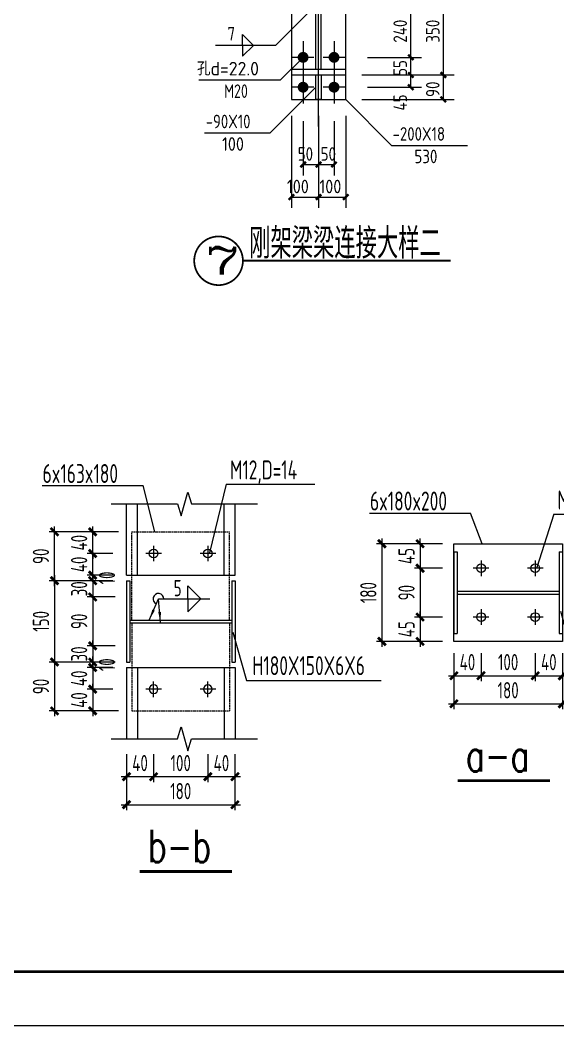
# Model space of a CAD drawing. Header units: millimetres. Extents: x 19781 to 898973, y -947928 to -267362.
# Drawn here: x 662490 to 677359, y -500940 to -473137 of the extents above; entities that cross this region are included whole.
import ezdxf

# ---------------------------------------------------------------- set-up
doc = ezdxf.new("R2010")
doc.units = ezdxf.units.MM
doc.header["$LTSCALE"] = 100
doc.linetypes.add('DASH', pattern=[0.35, 0.25, -0.1])
doc.linetypes.add('DOTE', pattern=[2.42, 2, -0.2, 0.02, -0.2])
doc.layers.get('0').update_dxf_attribs({"lineweight": 18})
for name, color, linetype, lineweight in [('10', 7, 'Continuous', 18), ('1000', 2, 'Continuous', 18), ('AXIS', 3, 'Continuous', 18), ('BEAM_CON', 4, 'Continuous', 18), ('BORDER', 7, 'Continuous', 18), ('DIM', 3, 'Continuous', 18), ('JC', 7, 'Continuous', 18), ('NUM', 7, 'Continuous', 18), ('PUB_TEXT', 7, 'Continuous', 18), ('TEXT', 7, 'Continuous', 18), ('THIN', 7, 'Continuous', 18), ('WELD', 7, 'Continuous', 18), ('尺寸标注', 253, 'Continuous', 18), ('焊缝标注', 253, 'Continuous', 18), ('编号标注', 253, 'Continuous', 18), ('螺栓孔标注', 253, 'Continuous', 18), ('钢板标注', 253, 'Continuous', 18)]:
    doc.layers.add(name, color=color, linetype=linetype, lineweight=lineweight)
doc.styles.add('7MMCN', font='simplex.shx', dxfattribs={"width": 0.7, "bigfont": 'hztxt.shx'})
doc.styles.add('_TCH_LABEL', font='complex.shx', dxfattribs={"bigfont": 'gbcbig.shx'})
doc.styles.get("Standard").update_dxf_attribs({"font": 'tssdeng.shx', "bigfont": 'hztxt.shx'})
doc.styles.add('TSSD_Label', font='tssdeng.shx', dxfattribs={"width": 0.7, "bigfont": 'hztxt.shx'})
doc.styles.add('TSSD_Norm', font='tssdeng.shx', dxfattribs={"bigfont": 'hztxt.shx'})
doc.styles.add('TSSD_REIN', font='tssdeng.shx', dxfattribs={"width": 0.7, "bigfont": 'hztxt.shx'})
doc.styles.add('正文', font='romans.shx', dxfattribs={"width": 0.71, "bigfont": 'hztxt.shx'})
doc.dimstyles.new('TSSD_100_100', dxfattribs={"dimtxt": 300, "dimasz": 100, "dimexe": 100, "dimexo": 250, "dimgap": 100, "dimtad": 1, "dimdec": 0, "dimzin": 0, "dimdsep": 46, "dimtxsty": 'TSSD_REIN', "dimblk": 'ARCHTICK', "dimcen": 0, "dimdle": 100, "dimclrt": 7, "dimadec": 0, "dimazin": 0, "dimtfac": 1, "dimtdec": 0, "dimtix": 1, "dimtmove": 2, "dimatfit": 3, "dimfxl": 1, "dimtolj": 1, "dimtzin": 0, "dimarcsym": 0})

# ---------------------------------------------------------------- blocks, each defined once
blk = doc.blocks.new('A$C059D7CED')
at = {"layer": '焊缝标注'}
for points in [[(2571, 5864), (2653, 5924), (2631, 5945)], [(2471, 5639), (2411, 5720), (2390, 5699)], [(2806, 5639), (2888, 5699), (2866, 5720)], [(2471, 5177), (2390, 5117), (2411, 5096)]]:
    blk.add_hatch(color=256, dxfattribs=at).paths.add_polyline_path(points, flags=0)
at = {"layer": '10', "color": 253, "linetype": 'ByBlock'}
for p, q in [((2236, 6164), (2236, 5564)), ((2806, 6164), (2806, 5564)), ((2436, 5864), (2036, 5864)), ((3006, 5864), (2606, 5864)), ((2236, 5614), (2236, 5014)), ((2806, 5614), (2806, 5014)), ((2436, 5314), (2036, 5314)), ((3006, 5314), (2606, 5314)), ((2236, 4514), (2236, 3914)), ((2806, 4514), (2806, 3914)), ((2436, 4214), (2036, 4214)), ((3006, 4214), (2606, 4214)), ((2236, 3964), (2236, 3364)), ((2806, 3964), (2806, 3364)), ((2436, 3664), (2036, 3664)), ((3006, 3664), (2606, 3664))]:
    blk.add_line(p, q, dxfattribs=at)
at = {"layer": '10'}
for points in [[(2286, 5864, 100, 100, 1), (2186, 5864, 100, 100, 1)], [(2856, 5864, 100, 100, 1), (2756, 5864, 100, 100, 1)], [(2286, 5314, 100, 100, 1), (2186, 5314, 100, 100, 1)], [(2856, 5314, 100, 100, 1), (2756, 5314, 100, 100, 1)], [(2286, 4214, 100, 100, 1), (2186, 4214, 100, 100, 1)], [(2856, 4214, 100, 100, 1), (2756, 4214, 100, 100, 1)], [(2286, 3664, 100, 100, 1), (2186, 3664, 100, 100, 1)], [(2856, 3664, 100, 100, 1), (2756, 3664, 100, 100, 1)]]:
    blk.add_lwpolyline(points, format="xyseb", close=True, dxfattribs=at)
at = {"layer": '1000'}
for p, q in [((3021, 6089), (2021, 6089)), ((2021, 6089), (2021, 3439)), ((2571, 6089), (2471, 6089)), ((2471, 6089), (2471, 5639)), ((2571, 5639), (2571, 6089)), ((3021, 3439), (3021, 6089)), ((2471, 5639), (2571, 5639)), ((2471, 3889), (2571, 3889)), ((2471, 3439), (2471, 3889)), ((2571, 3889), (2571, 3439)), ((2021, 3439), (3021, 3439)), ((2571, 3439), (2471, 3439))]:
    blk.add_line(p, q, dxfattribs=at)
blk.add_lwpolyline([(1126, 465, 36.1, 36.1, 0), (4957, 465, 36.1, 36.1, 0)], format="xyseb", dxfattribs=at)
at = {"layer": 'AXIS'}
blk.add_lwpolyline([(1126, 465, 32.1, 32.1, 1), (229, 465, 32.1, 32.1, 1)], format="xyseb", close=True, dxfattribs=at)
at = {"layer": '尺寸标注', "color": 253, "linetype": 'ByBlock'}
for p, q in [((3321, 6089), (5021, 6089)), ((3421, 5864), (4421, 5864)), ((3321, 5639), (5021, 5639)), ((3321, 5639), (5021, 5639)), ((3421, 5639), (4421, 5639)), ((3421, 5639), (4421, 5639)), ((3421, 5314), (4421, 5314)), ((3421, 5314), (4421, 5314)), ((3421, 4214), (4421, 4214)), ((3421, 4214), (4421, 4214)), ((3321, 3889), (5021, 3889)), ((3321, 3889), (5021, 3889)), ((3421, 3889), (4421, 3889)), ((3421, 3889), (4421, 3889)), ((3421, 3664), (4421, 3664)), ((3321, 3439), (5021, 3439)), ((2021, 3139), (2021, 1439)), ((2236, 3039), (2236, 2039)), ((2521, 3139), (2521, 1439)), ((2521, 3139), (2521, 1439)), ((2521, 3039), (2521, 2039)), ((2521, 3039), (2521, 2039)), ((2806, 3039), (2806, 2039)), ((3021, 3139), (3021, 1439))]:
    blk.add_line(p, q, dxfattribs=at)
at = {"layer": '尺寸标注'}
for p, q in [((4821, 5639), (4821, 6089)), ((4221, 5639), (4221, 5864)), ((4221, 5314), (4221, 5639)), ((4821, 3889), (4821, 5639)), ((4221, 4214), (4221, 5314)), ((4221, 3889), (4221, 4214)), ((4221, 3664), (4221, 3889)), ((4821, 3439), (4821, 3889)), ((2236, 2239), (2521, 2239)), ((2521, 2239), (2806, 2239)), ((2021, 1639), (2521, 1639)), ((2521, 1639), (3021, 1639))]:
    blk.add_line(p, q, dxfattribs=at)
at = {"layer": '尺寸标注', "color": 3}
for p, q in [((3021, 5639), (2021, 5639)), ((2021, 5639), (2021, 5539)), ((3021, 5539), (3021, 5639)), ((2021, 5539), (3021, 5539)), ((2471, 3989), (2471, 5539)), ((2571, 3989), (2571, 5539)), ((3021, 3989), (2021, 3989)), ((2021, 3989), (2021, 3889)), ((3021, 3889), (3021, 3989)), ((2021, 3889), (3021, 3889))]:
    blk.add_line(p, q, dxfattribs=at)
at = {"layer": '尺寸标注'}
for points in [[(4771, 6139, 45, 45, 0), (4871, 6039, 45, 45, 0)], [(4171, 5914, 45, 45, 0), (4271, 5814, 45, 45, 0)], [(4171, 5689, 45, 45, 0), (4271, 5589, 45, 45, 0)], [(4171, 5689, 45, 45, 0), (4271, 5589, 45, 45, 0)], [(4771, 5689, 45, 45, 0), (4871, 5589, 45, 45, 0)], [(4771, 5689, 45, 45, 0), (4871, 5589, 45, 45, 0)], [(4171, 5364, 45, 45, 0), (4271, 5264, 45, 45, 0)], [(4171, 5364, 45, 45, 0), (4271, 5264, 45, 45, 0)], [(4171, 4264, 45, 45, 0), (4271, 4164, 45, 45, 0)], [(4171, 4264, 45, 45, 0), (4271, 4164, 45, 45, 0)], [(4171, 3939, 45, 45, 0), (4271, 3839, 45, 45, 0)], [(4171, 3939, 45, 45, 0), (4271, 3839, 45, 45, 0)], [(4771, 3939, 45, 45, 0), (4871, 3839, 45, 45, 0)], [(4771, 3939, 45, 45, 0), (4871, 3839, 45, 45, 0)], [(4171, 3714, 45, 45, 0), (4271, 3614, 45, 45, 0)], [(4771, 3489, 45, 45, 0), (4871, 3389, 45, 45, 0)], [(2186, 2189, 45, 45, 0), (2286, 2289, 45, 45, 0)], [(2471, 2189, 45, 45, 0), (2571, 2289, 45, 45, 0)], [(2471, 2189, 45, 45, 0), (2571, 2289, 45, 45, 0)], [(2756, 2189, 45, 45, 0), (2856, 2289, 45, 45, 0)], [(1971, 1589, 45, 45, 0), (2071, 1689, 45, 45, 0)], [(2471, 1589, 45, 45, 0), (2571, 1689, 45, 45, 0)], [(2471, 1589, 45, 45, 0), (2571, 1689, 45, 45, 0)], [(2971, 1589, 45, 45, 0), (3071, 1689, 45, 45, 0)]]:
    blk.add_lwpolyline(points, format="xyseb", dxfattribs=at)
at = {"layer": '焊缝标注', "color": 253, "linetype": 'ByBlock'}
for p, q in [((4545, 7336), (4745, 7136)), ((4545, 7136), (4545, 7336)), ((3845, 7136), (4845, 7136)), ((4545, 6936), (4745, 7136)), ((4545, 7136), (4545, 6936)), ((1324, 6489), (1124, 6689)), ((1124, 6489), (1124, 6689)), ((4155, 6487), (4155, 6787)), ((4155, 6487), (4455, 6787)), ((1624, 6489), (624, 6489)), ((1324, 6489), (1124, 6289)), ((1124, 6489), (1124, 6289)), ((3655, 6487), (4655, 6487)), ((1321, 4434), (1121, 4634)), ((1121, 4434), (1121, 4634)), ((1725, 4434), (621, 4434)), ((1321, 4434), (1121, 4234)), ((1121, 4434), (1121, 4234))]:
    blk.add_line(p, q, dxfattribs=at)
at = {"layer": '焊缝标注'}
for p, q in [((2571, 5864), (3845, 7136)), ((2471, 5639), (1624, 6489)), ((2806, 5639), (3655, 6487)), ((2471, 5177), (1725, 4434))]:
    blk.add_line(p, q, dxfattribs=at)
for centre, start, end in [((3845, 7136), 0, 224.9772), ((1624, 6489), 314.9315, 180), ((3655, 6487), 0, 224.9772)]:
    blk.add_arc(centre, 125, start, end, dxfattribs=at)
at = {"layer": '编号标注', "color": 7, "linetype": 'ByBlock'}
blk.add_line((2521, 2939), (2521, 6589), dxfattribs=at)
at = {"layer": '螺栓孔标注', "color": 253, "linetype": 'ByBlock'}
for p, q in [((2236, 4214), (1811, 3791)), ((1811, 3791), (311, 3791))]:
    blk.add_line(p, q, dxfattribs=at)
at = {"layer": '螺栓孔标注'}
blk.add_lwpolyline([(2241, 4214, 10, 10, 1), (2231, 4214, 10, 10, 1)], format="xyseb", close=True, dxfattribs=at)
at = {"layer": '钢板标注', "color": 253, "linetype": 'ByBlock'}
for p, q in [((1200, 7138), (0, 7138)), ((2471, 5864), (1200, 7138)), ((2471, 3664), (1621, 2817)), ((3021, 3439), (3867, 2588)), ((1621, 2817), (421, 2817)), ((3867, 2588), (5267, 2588))]:
    blk.add_line(p, q, dxfattribs=at)
at = {"layer": '钢板标注'}
for points in [[(2476, 5864, 10, 10, 1), (2466, 5864, 10, 10, 1)], [(2476, 3664, 10, 10, 1), (2466, 3664, 10, 10, 1)], [(3026, 3439, 10, 10, 1), (3016, 3439, 10, 10, 1)]]:
    blk.add_lwpolyline(points, format="xyseb", close=True, dxfattribs=at)
at = {"layer": 'DIM', "style": '7MMCN', "width": 0.7}
blk.add_text('刚架梁梁连接大样二', height=560.9, dxfattribs=at).set_placement((1241, 505))
at = {"layer": 'PUB_TEXT', "color": 4, "linetype": 'DOTE', "style": '_TCH_LABEL', "width": 1.5}
blk.add_text('7', height=508, dxfattribs=at).set_placement((424, 211))
at = {"layer": '尺寸标注', "width": 0.84}
for s, p in [('45', (4151, 5934)), ('90', (4751, 5684)), ('55', (4151, 5297)), ('240', (4151, 4484)), ('350', (4751, 4484)), ('55', (4151, 3872)), ('90', (4751, 3484)), ('45', (4151, 3234))]:
    blk.add_text(s, height=250, rotation=90, dxfattribs=at).set_placement(p)
at = {"layer": '尺寸标注'}
for s, width, p in [('50', 0.839998, (2137, 2309)), ('50', 0.839998, (2559, 2309)), ('100', 0.907199, (1937, 1709)), ('100', 0.907199, (2536, 1709))]:
    blk.add_text(s, height=250, dxfattribs=dict(at, width=width)).set_placement(p)
at = {"layer": '焊缝标注', "width": 0.839996}
for p in [(4265, 7226), (844, 6579), (841, 4524)]:
    blk.add_text('7', height=250, dxfattribs=at).set_placement(p)
at = {"layer": '螺栓孔标注'}
for s, width, p in [('孔d=22.0', 0.995077, (281, 3881)), ('M20', 0.782068, (781, 3466))]:
    blk.add_text(s, height=250, dxfattribs=dict(at, width=width)).set_placement(p)
at = {"layer": '钢板标注'}
for s, width, p in [('-90X10', 0.825517, (20, 7228)), ('100', 0.907199, (320, 6813)), ('-90X10', 0.825517, (441, 2907)), ('-200X18', 0.827649, (3887, 2678)), ('100', 0.907199, (741, 2492)), ('530', 0.840004, (4287, 2263))]:
    blk.add_text(s, height=250, dxfattribs=dict(at, width=width)).set_placement(p)
blk = doc.blocks.new('_ArchTick_0')
at = {"color": 0, "linetype": 'ByBlock'}
blk.add_lwpolyline([(-0.71, -0.71, 0.5, 0.5, 0), (0.71, 0.71, 0.5, 0.5, 0)], format="xyseb", dxfattribs=at)
blk = doc.blocks.new('*X1811')
at = {"layer": 'DIM', "color": 0, "lineweight": -2, "ltscale": 100, "transparency": 16777216}
for p, q in [((1442, 5385), (969, 5385)), ((1069, 5385), (1069, 5485)), ((1069, 5385), (1069, 5085)), ((1482, 5085), (969, 5085)), ((1069, 5085), (1069, 4985))]:
    blk.add_line(p, q, dxfattribs=at)
at = {"layer": 'DIM', "color": 0, "lineweight": -2, "ltscale": 100, "transparency": 16777216, "xscale": 100, "yscale": 100, "zscale": 100}
for p, rotation in [((1069, 5385), 270), ((1069, 5085), 90)]:
    blk.add_blockref('_ArchTick_0', p, dxfattribs=dict(at, rotation=rotation))
at = {"layer": 'DIM', "color": 7, "ltscale": 100, "transparency": 16777216, "insert": (819, 5235), "char_height": 300, "width": 1020, "attachment_point": 5, "rotation": 90, "style": 'TSSD_REIN'}
blk.add_mtext('30', dxfattribs=at)
blk = doc.blocks.new('_ARCHTICK')
at = {"color": 0, "linetype": 'ByBlock', "const_width": 0.5}
blk.add_lwpolyline([(-0.5, -0.5), (0.5, 0.5)], dxfattribs=at)
blk = doc.blocks.new('*X1812')
at = {"layer": 'DIM', "color": 0, "lineweight": -2, "ltscale": 100, "transparency": 16777216}
for p, q in [((1482, 5085), (969, 5085)), ((1069, 5185), (1069, 4085)), ((1482, 4185), (969, 4185))]:
    blk.add_line(p, q, dxfattribs=at)
at = {"layer": 'DIM', "color": 0, "lineweight": -2, "ltscale": 100, "transparency": 16777216, "xscale": 100, "yscale": 100, "zscale": 100}
for p, rotation in [((1069, 5085), 90), ((1069, 4185), 270)]:
    blk.add_blockref('_ArchTick_0', p, dxfattribs=dict(at, rotation=rotation))
at = {"layer": 'DIM', "color": 7, "ltscale": 100, "transparency": 16777216, "insert": (819, 4635), "char_height": 300, "width": 1020, "attachment_point": 5, "rotation": 90, "style": 'TSSD_REIN'}
blk.add_mtext('90', dxfattribs=at)
blk = doc.blocks.new('*X1813')
at = {"layer": 'DIM', "color": 0, "lineweight": -2, "ltscale": 100, "transparency": 16777216}
for p, q in [((1069, 4185), (1069, 4285)), ((1482, 4185), (969, 4185)), ((1069, 4185), (1069, 3885)), ((1482, 3885), (969, 3885)), ((1069, 3885), (1069, 3785))]:
    blk.add_line(p, q, dxfattribs=at)
at = {"layer": 'DIM', "color": 0, "lineweight": -2, "ltscale": 100, "transparency": 16777216, "xscale": 100, "yscale": 100, "zscale": 100}
for p, rotation in [((1069, 4185), 270), ((1069, 3885), 90)]:
    blk.add_blockref('_ArchTick_0', p, dxfattribs=dict(at, rotation=rotation))
at = {"layer": 'DIM', "color": 7, "ltscale": 100, "transparency": 16777216, "insert": (819, 4035), "char_height": 300, "width": 1020, "attachment_point": 5, "rotation": 90, "style": 'TSSD_REIN'}
blk.add_mtext('30', dxfattribs=at)
blk = doc.blocks.new('*X1814')
at = {"layer": 'DIM', "color": 0, "lineweight": -2, "ltscale": 100, "transparency": 16777216}
for p, q in [((1442, 5385), (265, 5385)), ((365, 5485), (365, 3785)), ((1442, 3885), (265, 3885))]:
    blk.add_line(p, q, dxfattribs=at)
at = {"layer": 'DIM', "color": 0, "lineweight": -2, "ltscale": 100, "transparency": 16777216, "xscale": 100, "yscale": 100, "zscale": 100}
for p, rotation in [((365, 5385), 90), ((365, 3885), 270)]:
    blk.add_blockref('_ArchTick_0', p, dxfattribs=dict(at, rotation=rotation))
at = {"layer": 'DIM', "color": 7, "ltscale": 100, "transparency": 16777216, "insert": (115, 4635), "char_height": 300, "width": 1530, "attachment_point": 5, "rotation": 90, "style": 'TSSD_REIN'}
blk.add_mtext('150', dxfattribs=at)
blk = doc.blocks.new('*X1815')
at = {"layer": 'DIM', "color": 0, "lineweight": -2, "ltscale": 100, "transparency": 16777216}
for p, q in [((1692, 2189), (1692, 1673)), ((2192, 2189), (2192, 1673)), ((1592, 1773), (2292, 1773))]:
    blk.add_line(p, q, dxfattribs=at)
at = {"layer": 'DIM', "color": 0, "lineweight": -2, "ltscale": 100, "transparency": 16777216, "xscale": 100, "yscale": 100, "zscale": 100, "rotation": 180}
blk.add_blockref('_ArchTick_0', (1692, 1773), dxfattribs=at)
at = {"layer": 'DIM', "color": 0, "lineweight": -2, "ltscale": 100, "transparency": 16777216, "xscale": 100, "yscale": 100, "zscale": 100}
blk.add_blockref('_ArchTick_0', (2192, 1773), dxfattribs=at)
at = {"layer": 'DIM', "color": 7, "ltscale": 100, "transparency": 16777216, "insert": (1942, 2023), "char_height": 300, "width": 1020, "attachment_point": 5, "style": 'TSSD_REIN'}
blk.add_mtext('40', dxfattribs=at)
blk = doc.blocks.new('*X1816')
at = {"layer": 'DIM', "color": 0, "lineweight": -2, "ltscale": 100, "transparency": 16777216}
for p, q in [((2192, 2189), (2192, 1673)), ((3192, 2189), (3192, 1673)), ((2092, 1773), (3292, 1773))]:
    blk.add_line(p, q, dxfattribs=at)
at = {"layer": 'DIM', "color": 0, "lineweight": -2, "ltscale": 100, "transparency": 16777216, "xscale": 100, "yscale": 100, "zscale": 100, "rotation": 180}
blk.add_blockref('_ArchTick_0', (2192, 1773), dxfattribs=at)
at = {"layer": 'DIM', "color": 0, "lineweight": -2, "ltscale": 100, "transparency": 16777216, "xscale": 100, "yscale": 100, "zscale": 100}
blk.add_blockref('_ArchTick_0', (3192, 1773), dxfattribs=at)
at = {"layer": 'DIM', "color": 7, "ltscale": 100, "transparency": 16777216, "insert": (2692, 2023), "char_height": 300, "width": 1530, "attachment_point": 5, "style": 'TSSD_REIN'}
blk.add_mtext('100', dxfattribs=at)
blk = doc.blocks.new('*X1817')
at = {"layer": 'DIM', "color": 0, "lineweight": -2, "ltscale": 100, "transparency": 16777216}
for p, q in [((3192, 2189), (3192, 1673)), ((3692, 2189), (3692, 1673)), ((3092, 1773), (3792, 1773))]:
    blk.add_line(p, q, dxfattribs=at)
at = {"layer": 'DIM', "color": 0, "lineweight": -2, "ltscale": 100, "transparency": 16777216, "xscale": 100, "yscale": 100, "zscale": 100, "rotation": 180}
blk.add_blockref('_ArchTick_0', (3192, 1773), dxfattribs=at)
at = {"layer": 'DIM', "color": 0, "lineweight": -2, "ltscale": 100, "transparency": 16777216, "xscale": 100, "yscale": 100, "zscale": 100}
blk.add_blockref('_ArchTick_0', (3692, 1773), dxfattribs=at)
at = {"layer": 'DIM', "color": 7, "ltscale": 100, "transparency": 16777216, "insert": (3442, 2023), "char_height": 300, "width": 1020, "attachment_point": 5, "style": 'TSSD_REIN'}
blk.add_mtext('40', dxfattribs=at)
blk = doc.blocks.new('*X1818')
at = {"layer": 'DIM', "color": 0, "lineweight": -2, "ltscale": 100, "transparency": 16777216}
for p, q in [((1692, 2154), (1692, 1156)), ((3692, 2154), (3692, 1156)), ((1592, 1256), (3792, 1256))]:
    blk.add_line(p, q, dxfattribs=at)
at = {"layer": 'DIM', "color": 0, "lineweight": -2, "ltscale": 100, "transparency": 16777216, "xscale": 100, "yscale": 100, "zscale": 100, "rotation": 180}
blk.add_blockref('_ArchTick_0', (1692, 1256), dxfattribs=at)
at = {"layer": 'DIM', "color": 0, "lineweight": -2, "ltscale": 100, "transparency": 16777216, "xscale": 100, "yscale": 100, "zscale": 100}
blk.add_blockref('_ArchTick_0', (3692, 1256), dxfattribs=at)
at = {"layer": 'DIM', "color": 7, "ltscale": 100, "transparency": 16777216, "insert": (2692, 1506), "char_height": 300, "width": 1530, "attachment_point": 5, "style": 'TSSD_REIN'}
blk.add_mtext('180', dxfattribs=at)
blk = doc.blocks.new('A$C7F823345')
at = {"layer": 'BEAM_CON', "lineweight": 5}
for p, q in [((148, 25), (-140, 25)), ((4, 169), (4, -119))]:
    blk.add_line(p, q, dxfattribs=at)
blk.add_circle((4, 25), 80, dxfattribs=at)
blk = doc.blocks.new('*X1820')
at = {"layer": 'DIM', "color": 0, "lineweight": -2, "ltscale": 100, "transparency": 16777216}
for p, q in [((1069, 5485), (1069, 5585)), ((1442, 5485), (969, 5485)), ((1442, 5385), (969, 5385)), ((1069, 5385), (1069, 5485)), ((1069, 5385), (1069, 5285))]:
    blk.add_line(p, q, dxfattribs=at)
at = {"layer": 'DIM', "color": 0, "lineweight": -2, "ltscale": 100, "transparency": 16777216, "xscale": 100, "yscale": 100, "zscale": 100}
for p, rotation in [((1069, 5485), 270), ((1069, 5385), 90)]:
    blk.add_blockref('_ArchTick_0', p, dxfattribs=dict(at, rotation=rotation))
at = {"layer": 'DIM', "color": 7, "ltscale": 100, "transparency": 16777216, "insert": (1331, 5435), "char_height": 300, "width": 930, "attachment_point": 5, "rotation": 90, "style": 'TSSD_REIN'}
blk.add_mtext('10', dxfattribs=at)
blk = doc.blocks.new('*X1821')
at = {"layer": 'DIM', "color": 0, "lineweight": -2, "ltscale": 100, "transparency": 16777216}
for p, q in [((1069, 5885), (1069, 5985)), ((1442, 5885), (969, 5885)), ((1069, 5485), (1069, 5885)), ((1442, 5485), (969, 5485)), ((1069, 5485), (1069, 5385))]:
    blk.add_line(p, q, dxfattribs=at)
at = {"layer": 'DIM', "color": 0, "lineweight": -2, "ltscale": 100, "transparency": 16777216, "xscale": 100, "yscale": 100, "zscale": 100}
for p, rotation in [((1069, 5885), 270), ((1069, 5485), 90)]:
    blk.add_blockref('_ArchTick_0', p, dxfattribs=dict(at, rotation=rotation))
at = {"layer": 'DIM', "color": 7, "ltscale": 100, "transparency": 16777216, "insert": (819, 5685), "char_height": 300, "width": 1020, "attachment_point": 5, "rotation": 90, "style": 'TSSD_REIN'}
blk.add_mtext('40', dxfattribs=at)
blk = doc.blocks.new('*X1822')
at = {"layer": 'DIM', "color": 0, "lineweight": -2, "ltscale": 100, "transparency": 16777216}
for p, q in [((1069, 6285), (1069, 6385)), ((1442, 6285), (969, 6285)), ((1069, 5885), (1069, 6285)), ((1442, 5885), (969, 5885)), ((1069, 5885), (1069, 5785))]:
    blk.add_line(p, q, dxfattribs=at)
at = {"layer": 'DIM', "color": 0, "lineweight": -2, "ltscale": 100, "transparency": 16777216, "xscale": 100, "yscale": 100, "zscale": 100}
for p, rotation in [((1069, 6285), 270), ((1069, 5885), 90)]:
    blk.add_blockref('_ArchTick_0', p, dxfattribs=dict(at, rotation=rotation))
at = {"layer": 'DIM', "color": 7, "ltscale": 100, "transparency": 16777216, "insert": (819, 6085), "char_height": 300, "width": 1020, "attachment_point": 5, "rotation": 90, "style": 'TSSD_REIN'}
blk.add_mtext('40', dxfattribs=at)
blk = doc.blocks.new('*X1823')
at = {"layer": 'DIM', "color": 0, "lineweight": -2, "ltscale": 100, "transparency": 16777216}
for p, q in [((365, 5285), (365, 6385)), ((1542, 6285), (265, 6285)), ((1442, 5385), (265, 5385))]:
    blk.add_line(p, q, dxfattribs=at)
at = {"layer": 'DIM', "color": 0, "lineweight": -2, "ltscale": 100, "transparency": 16777216, "xscale": 100, "yscale": 100, "zscale": 100}
for p, rotation in [((365, 6285), 90), ((365, 5385), 270)]:
    blk.add_blockref('_ArchTick_0', p, dxfattribs=dict(at, rotation=rotation))
at = {"layer": 'DIM', "color": 7, "ltscale": 100, "transparency": 16777216, "insert": (115, 5835), "char_height": 300, "width": 1020, "attachment_point": 5, "rotation": 90, "style": 'TSSD_REIN'}
blk.add_mtext('90', dxfattribs=at)
blk = doc.blocks.new('*X1824')
at = {"layer": 'DIM', "color": 0, "lineweight": -2, "ltscale": 100, "transparency": 16777216}
for p, q in [((1069, 3885), (1069, 3985)), ((1442, 3885), (969, 3885)), ((1442, 3785), (969, 3785)), ((1069, 3885), (1069, 3785)), ((1069, 3785), (1069, 3685))]:
    blk.add_line(p, q, dxfattribs=at)
at = {"layer": 'DIM', "color": 0, "lineweight": -2, "ltscale": 100, "transparency": 16777216, "xscale": 100, "yscale": 100, "zscale": 100}
for p, rotation in [((1069, 3885), 270), ((1069, 3785), 90)]:
    blk.add_blockref('_ArchTick_0', p, dxfattribs=dict(at, rotation=rotation))
at = {"layer": 'DIM', "color": 7, "ltscale": 100, "transparency": 16777216, "insert": (1331, 3835), "char_height": 300, "width": 930, "attachment_point": 5, "rotation": 90, "style": 'TSSD_REIN'}
blk.add_mtext('10', dxfattribs=at)
blk = doc.blocks.new('*X1825')
at = {"layer": 'DIM', "color": 0, "lineweight": -2, "ltscale": 100, "transparency": 16777216}
for p, q in [((1442, 3785), (969, 3785)), ((1069, 3785), (1069, 3885)), ((1069, 3785), (1069, 3385)), ((1442, 3385), (969, 3385)), ((1069, 3385), (1069, 3285))]:
    blk.add_line(p, q, dxfattribs=at)
at = {"layer": 'DIM', "color": 0, "lineweight": -2, "ltscale": 100, "transparency": 16777216, "xscale": 100, "yscale": 100, "zscale": 100}
for p, rotation in [((1069, 3785), 270), ((1069, 3385), 90)]:
    blk.add_blockref('_ArchTick_0', p, dxfattribs=dict(at, rotation=rotation))
at = {"layer": 'DIM', "color": 7, "ltscale": 100, "transparency": 16777216, "insert": (819, 3585), "char_height": 300, "width": 1020, "attachment_point": 5, "rotation": 90, "style": 'TSSD_REIN'}
blk.add_mtext('40', dxfattribs=at)
blk = doc.blocks.new('*X1826')
at = {"layer": 'DIM', "color": 0, "lineweight": -2, "ltscale": 100, "transparency": 16777216}
for p, q in [((1442, 3385), (969, 3385)), ((1069, 3385), (1069, 3485)), ((1069, 3385), (1069, 2985)), ((1442, 2985), (969, 2985)), ((1069, 2985), (1069, 2885))]:
    blk.add_line(p, q, dxfattribs=at)
at = {"layer": 'DIM', "color": 0, "lineweight": -2, "ltscale": 100, "transparency": 16777216, "xscale": 100, "yscale": 100, "zscale": 100}
for p, rotation in [((1069, 3385), 270), ((1069, 2985), 90)]:
    blk.add_blockref('_ArchTick_0', p, dxfattribs=dict(at, rotation=rotation))
at = {"layer": 'DIM', "color": 7, "ltscale": 100, "transparency": 16777216, "insert": (819, 3185), "char_height": 300, "width": 1020, "attachment_point": 5, "rotation": 90, "style": 'TSSD_REIN'}
blk.add_mtext('40', dxfattribs=at)
blk = doc.blocks.new('*X1827')
at = {"layer": 'DIM', "color": 0, "lineweight": -2, "ltscale": 100, "transparency": 16777216}
for p, q in [((365, 3985), (365, 2885)), ((1442, 3885), (265, 3885)), ((1542, 2985), (265, 2985))]:
    blk.add_line(p, q, dxfattribs=at)
at = {"layer": 'DIM', "color": 0, "lineweight": -2, "ltscale": 100, "transparency": 16777216, "xscale": 100, "yscale": 100, "zscale": 100}
for p, rotation in [((365, 3885), 90), ((365, 2985), 270)]:
    blk.add_blockref('_ArchTick_0', p, dxfattribs=dict(at, rotation=rotation))
at = {"layer": 'DIM', "color": 7, "ltscale": 100, "transparency": 16777216, "insert": (115, 3435), "char_height": 300, "width": 1020, "attachment_point": 5, "rotation": 90, "style": 'TSSD_REIN'}
blk.add_mtext('90', dxfattribs=at)
blk = doc.blocks.new('*X1828')
at = {"layer": 'WELD', "linetype": 'Continuous'}
blk.add_hatch(color=0, dxfattribs=at).paths.add_polyline_path([(-173, -388), (-114, -195), (-69, -216)], flags=0)
at = {"layer": 'WELD', "color": 0, "linetype": 'Continuous'}
blk.add_line((-173, -388), (0, 0), dxfattribs=at)
at = {"layer": 'WELD', "color": 0}
blk.add_line((0, 0), (0, 0), dxfattribs=at)
blk = doc.blocks.new('_WELD004')
at = {"color": 0, "linetype": 'ByBlock'}
for p, q in [((0, 1), (1, 0)), ((0, 0), (0, 1))]:
    blk.add_line(p, q, dxfattribs=at)
blk = doc.blocks.new('*X1829')
at = {"layer": 'WELD', "linetype": 'Continuous'}
blk.add_hatch(color=0, dxfattribs=at).paths.add_polyline_path([(37, -438), (-5, -241), (45, -237)], flags=0)
at = {"layer": 'WELD', "color": 0, "linetype": 'Continuous'}
blk.add_line((37, -438), (0, 0), dxfattribs=at)
at = {"layer": 'WELD', "color": 0}
blk.add_line((0, 0), (0, 0), dxfattribs=at)
blk = doc.blocks.new('*X1831')
at = {"layer": 'DIM', "color": 0, "lineweight": -2, "ltscale": 100, "transparency": 16777216}
for p, q in [((1069, 4393), (1069, 4493)), ((1482, 4393), (969, 4393)), ((1069, 4393), (1069, 3943)), ((1482, 3943), (969, 3943)), ((1069, 3943), (1069, 3843))]:
    blk.add_line(p, q, dxfattribs=at)
at = {"layer": 'DIM', "color": 0, "lineweight": -2, "ltscale": 100, "transparency": 16777216, "xscale": 100, "yscale": 100, "zscale": 100}
for p, rotation in [((1069, 4393), 270), ((1069, 3943), 90)]:
    blk.add_blockref('_ArchTick_0', p, dxfattribs=dict(at, rotation=rotation))
at = {"layer": 'DIM', "color": 7, "ltscale": 100, "transparency": 16777216, "insert": (819, 4168), "char_height": 300, "width": 1020, "attachment_point": 5, "rotation": 90, "style": 'TSSD_REIN'}
blk.add_mtext('45', dxfattribs=at)
blk = doc.blocks.new('*X1832')
at = {"layer": 'DIM', "color": 0, "lineweight": -2, "ltscale": 100, "transparency": 16777216}
for p, q in [((1482, 3943), (969, 3943)), ((1069, 4043), (1069, 2943)), ((1482, 3043), (969, 3043))]:
    blk.add_line(p, q, dxfattribs=at)
at = {"layer": 'DIM', "color": 0, "lineweight": -2, "ltscale": 100, "transparency": 16777216, "xscale": 100, "yscale": 100, "zscale": 100}
for p, rotation in [((1069, 3943), 90), ((1069, 3043), 270)]:
    blk.add_blockref('_ArchTick_0', p, dxfattribs=dict(at, rotation=rotation))
at = {"layer": 'DIM', "color": 7, "ltscale": 100, "transparency": 16777216, "insert": (819, 3493), "char_height": 300, "width": 1020, "attachment_point": 5, "rotation": 90, "style": 'TSSD_REIN'}
blk.add_mtext('90', dxfattribs=at)
blk = doc.blocks.new('*X1833')
at = {"layer": 'DIM', "color": 0, "lineweight": -2, "ltscale": 100, "transparency": 16777216}
for p, q in [((1482, 3043), (969, 3043)), ((1069, 3043), (1069, 3143)), ((1069, 3043), (1069, 2593)), ((1482, 2593), (969, 2593)), ((1069, 2593), (1069, 2493))]:
    blk.add_line(p, q, dxfattribs=at)
at = {"layer": 'DIM', "color": 0, "lineweight": -2, "ltscale": 100, "transparency": 16777216, "xscale": 100, "yscale": 100, "zscale": 100}
for p, rotation in [((1069, 3043), 270), ((1069, 2593), 90)]:
    blk.add_blockref('_ArchTick_0', p, dxfattribs=dict(at, rotation=rotation))
at = {"layer": 'DIM', "color": 7, "ltscale": 100, "transparency": 16777216, "insert": (819, 2818), "char_height": 300, "width": 1020, "attachment_point": 5, "rotation": 90, "style": 'TSSD_REIN'}
blk.add_mtext('45', dxfattribs=at)
blk = doc.blocks.new('*X1834')
at = {"layer": 'DIM', "color": 0, "lineweight": -2, "ltscale": 100, "transparency": 16777216}
for p, q in [((365, 4493), (365, 2493)), ((1442, 4393), (265, 4393)), ((1442, 2593), (265, 2593))]:
    blk.add_line(p, q, dxfattribs=at)
at = {"layer": 'DIM', "color": 0, "lineweight": -2, "ltscale": 100, "transparency": 16777216, "xscale": 100, "yscale": 100, "zscale": 100}
for p, rotation in [((365, 4393), 90), ((365, 2593), 270)]:
    blk.add_blockref('_ArchTick_0', p, dxfattribs=dict(at, rotation=rotation))
at = {"layer": 'DIM', "color": 7, "ltscale": 100, "transparency": 16777216, "insert": (115, 3493), "char_height": 300, "width": 1530, "attachment_point": 5, "rotation": 90, "style": 'TSSD_REIN'}
blk.add_mtext('180', dxfattribs=at)
blk = doc.blocks.new('*X1835')
at = {"layer": 'DIM', "color": 0, "lineweight": -2, "ltscale": 100, "transparency": 16777216}
for p, q in [((1692, 2377), (1692, 1862)), ((2192, 2377), (2192, 1862)), ((1592, 1962), (2292, 1962))]:
    blk.add_line(p, q, dxfattribs=at)
at = {"layer": 'DIM', "color": 0, "lineweight": -2, "ltscale": 100, "transparency": 16777216, "xscale": 100, "yscale": 100, "zscale": 100, "rotation": 180}
blk.add_blockref('_ArchTick_0', (1692, 1962), dxfattribs=at)
at = {"layer": 'DIM', "color": 0, "lineweight": -2, "ltscale": 100, "transparency": 16777216, "xscale": 100, "yscale": 100, "zscale": 100}
blk.add_blockref('_ArchTick_0', (2192, 1962), dxfattribs=at)
at = {"layer": 'DIM', "color": 7, "ltscale": 100, "transparency": 16777216, "insert": (1942, 2212), "char_height": 300, "width": 1020, "attachment_point": 5, "style": 'TSSD_REIN'}
blk.add_mtext('40', dxfattribs=at)
blk = doc.blocks.new('*X1836')
at = {"layer": 'DIM', "color": 0, "lineweight": -2, "ltscale": 100, "transparency": 16777216}
for p, q in [((2192, 2377), (2192, 1862)), ((3192, 2377), (3192, 1862)), ((2092, 1962), (3292, 1962))]:
    blk.add_line(p, q, dxfattribs=at)
at = {"layer": 'DIM', "color": 0, "lineweight": -2, "ltscale": 100, "transparency": 16777216, "xscale": 100, "yscale": 100, "zscale": 100, "rotation": 180}
blk.add_blockref('_ArchTick_0', (2192, 1962), dxfattribs=at)
at = {"layer": 'DIM', "color": 0, "lineweight": -2, "ltscale": 100, "transparency": 16777216, "xscale": 100, "yscale": 100, "zscale": 100}
blk.add_blockref('_ArchTick_0', (3192, 1962), dxfattribs=at)
at = {"layer": 'DIM', "color": 7, "ltscale": 100, "transparency": 16777216, "insert": (2692, 2212), "char_height": 300, "width": 1530, "attachment_point": 5, "style": 'TSSD_REIN'}
blk.add_mtext('100', dxfattribs=at)
blk = doc.blocks.new('*X1837')
at = {"layer": 'DIM', "color": 0, "lineweight": -2, "ltscale": 100, "transparency": 16777216}
for p, q in [((3192, 2377), (3192, 1862)), ((3692, 2377), (3692, 1862)), ((3092, 1962), (3792, 1962))]:
    blk.add_line(p, q, dxfattribs=at)
at = {"layer": 'DIM', "color": 0, "lineweight": -2, "ltscale": 100, "transparency": 16777216, "xscale": 100, "yscale": 100, "zscale": 100, "rotation": 180}
blk.add_blockref('_ArchTick_0', (3192, 1962), dxfattribs=at)
at = {"layer": 'DIM', "color": 0, "lineweight": -2, "ltscale": 100, "transparency": 16777216, "xscale": 100, "yscale": 100, "zscale": 100}
blk.add_blockref('_ArchTick_0', (3692, 1962), dxfattribs=at)
at = {"layer": 'DIM', "color": 7, "ltscale": 100, "transparency": 16777216, "insert": (3442, 2212), "char_height": 300, "width": 1020, "attachment_point": 5, "style": 'TSSD_REIN'}
blk.add_mtext('40', dxfattribs=at)
blk = doc.blocks.new('*X1838')
at = {"layer": 'DIM', "color": 0, "lineweight": -2, "ltscale": 100, "transparency": 16777216}
for p, q in [((1692, 2343), (1692, 1344)), ((3692, 2343), (3692, 1344)), ((1592, 1444), (3792, 1444))]:
    blk.add_line(p, q, dxfattribs=at)
at = {"layer": 'DIM', "color": 0, "lineweight": -2, "ltscale": 100, "transparency": 16777216, "xscale": 100, "yscale": 100, "zscale": 100, "rotation": 180}
blk.add_blockref('_ArchTick_0', (1692, 1444), dxfattribs=at)
at = {"layer": 'DIM', "color": 0, "lineweight": -2, "ltscale": 100, "transparency": 16777216, "xscale": 100, "yscale": 100, "zscale": 100}
blk.add_blockref('_ArchTick_0', (3692, 1444), dxfattribs=at)
at = {"layer": 'DIM', "color": 7, "ltscale": 100, "transparency": 16777216, "insert": (2692, 1694), "char_height": 300, "width": 1530, "attachment_point": 5, "style": 'TSSD_REIN'}
blk.add_mtext('180', dxfattribs=at)
blk = doc.blocks.new('A$C0065298B')
at = {"layer": 'BEAM_CON', "lineweight": 5}
for p, q in [((1692.4, 5485), (1692.4, 6798.3)), ((1892.4, 5485), (1892.4, 6798.3)), ((3492.4, 5485), (3492.4, 6798.3)), ((3692.4, 5485), (3692.4, 6798.3)), ((1692.4, 5485), (3692.4, 5485)), ((1692.4, 5385), (1692.4, 3885)), ((1692.4, 5385), (1752.4, 5385)), ((1752.4, 5385), (1752.4, 3885)), ((3632.4, 5385), (3632.4, 3885)), ((3632.4, 5385), (3692.4, 5385)), ((3692.4, 5385), (3692.4, 3885)), ((1752.4, 4660), (3632.4, 4660)), ((1752.4, 4610), (3632.4, 4610)), ((1692.4, 3885), (1752.4, 3885)), ((1692.4, 3785), (1692.4, 2471.7)), ((1692.4, 3785), (3692.4, 3785)), ((1892.4, 3785), (1892.4, 2471.7)), ((3492.4, 3785), (3492.4, 2471.7)), ((3632.4, 3885), (3692.4, 3885)), ((3692.4, 3785), (3692.4, 2471.7))]:
    blk.add_line(p, q, dxfattribs=at)
at = {"layer": 'BEAM_CON', "linetype": 'DASH', "lineweight": 5}
for p, q in [((1792.4, 6285), (3592.4, 6285)), ((1792.4, 4660), (1792.4, 6285)), ((3592.4, 4660), (3592.4, 6285)), ((1792.4, 4610), (1792.4, 2985)), ((3592.4, 4610), (3592.4, 2985)), ((1792.4, 2985), (3592.4, 2985))]:
    blk.add_line(p, q, dxfattribs=at)
at = {"layer": 'NUM'}
blk.add_lwpolyline([(1937.3, 25, 50, 50, 0), (3637.7, 25, 50, 50, 0)], format="xyseb", dxfattribs=at)
at = {"layer": 'TEXT', "lineweight": 5}
for p, q in [((138.1, 7137.2), (1999.5, 7137.2)), ((2214.4, 6286.1), (1999.5, 7137.2)), ((3531.5, 7163.5), (3220.3, 5899.9)), ((3531.5, 7163.5), (5166.4, 7163.5)), ((3654.9, 4437.5), (3906.2, 3543.4)), ((3906.2, 3543.4), (6387.3, 3543.4))]:
    blk.add_line(p, q, dxfattribs=at)
at = {"layer": 'THIN', "lineweight": 5}
for points in [[(1412.4, 6798.3), (2630, 6798.3), (2700, 6578.3), (2820, 7018.3), (2890, 6798.3), (4107.5, 6798.3)], [(1412.4, 2471.7), (2630, 2471.7), (2700, 2691.7), (2820, 2251.7), (2890, 2471.7), (4107.5, 2471.7)]]:
    blk.add_lwpolyline(points, dxfattribs=at)
at = {"layer": 'WELD'}
blk.add_line((2282.6, 5048), (3225.5, 5048), dxfattribs=at)
blk.add_arc((2282.6, 5048), 100, 0, 245.96594, dxfattribs=at)
at = {"layer": 'BEAM_CON', "lineweight": 5}
for p in [(2188.7, 5860.5), (3188.7, 5860.5)]:
    blk.add_blockref('A$C7F823345', p, dxfattribs=at)
at = {"layer": 'BEAM_CON', "lineweight": 5, "xscale": -1, "rotation": 180}
for p in [(2188.7, 3409.5), (3188.7, 3409.5)]:
    blk.add_blockref('A$C7F823345', p, dxfattribs=at)
at = {"layer": 'WELD', "xscale": 240, "yscale": 240, "zscale": 240}
blk.add_blockref('_WELD004', (2825.5, 5048), dxfattribs=at)
at = {"layer": 'WELD'}
for name in ['*X1828', '*X1829']:
    blk.add_blockref(name, (2282.6, 5048), dxfattribs=at)
at = {"layer": 'WELD', "xscale": -240, "yscale": 240, "zscale": 240.0000000000001, "rotation": 180}
blk.add_blockref('_WELD004', (2825.5, 5048), dxfattribs=at)
at = {"layer": 'TEXT', "lineweight": 5}
for s, height, style, width, p in [('M12,D=14', 350, 'TSSD_Norm', 0.7, (3601, 7252.3)), ('6x163x180', 350, 'TSSD_Norm', 0.7, (145.3, 7184.1)), ('H180X150X6X6', 350, 'TSSD_Norm', 0.7, (4013.2, 3644)), ('b-b', 600.01, '正文', 0.71, (2086.8, 194.7))]:
    blk.add_text(s, height=height, dxfattribs=dict(at, style=style, width=width)).set_placement(p)
at = {"layer": 'TEXT', "style": 'TSSD_Label', "width": 0.7}
blk.add_text('5', height=300, dxfattribs=at).set_placement((2562.5, 5098))
at = {"layer": 'DIM', "ltscale": 100}
for base, p1, p2, angle, text, picture, middle in [((1068.9, 6285), (1692.4, 5885), (1692.4, 6285), 90, '40', '*X1822', (818.9, 6085)), ((365.4, 6285), (1692.4, 5385), (1792.4, 6285), 90, '90', '*X1823', (115.4, 5835)), ((1068.9, 5885), (1692.4, 5485), (1692.4, 5885), 90, '40', '*X1821', (818.9, 5685)), ((1068.9, 5485), (1692.4, 5385), (1692.4, 5485), 90, '10', '*X1820', (1331.3, 5435)), ((1068.9, 5085), (1692.4, 5385), (1731.9, 5085), 90, '30', '*X1811', (818.9, 5235)), ((365.4, 3885), (1692.4, 5385), (1692.4, 3885), 90, '150', '*X1814', (115.4, 4635)), ((1068.9, 4185), (1731.9, 5085), (1731.9, 4185), 90, '90', '*X1812', (818.9, 4635)), ((1068.9, 3885), (1731.9, 4185), (1731.9, 3885), 90, '30', '*X1813', (818.9, 4035)), ((1068.9, 3785), (1692.4, 3885), (1692.4, 3785), 270, '10', '*X1824', (1331.3, 3835)), ((1068.9, 3385), (1692.4, 3785), (1692.4, 3385), 270, '40', '*X1825', (818.9, 3585)), ((365.4, 2985), (1692.4, 3885), (1792.4, 2985), 270, '90', '*X1827', (115.4, 3435)), ((1068.9, 2985), (1692.4, 3385), (1692.4, 2985), 270, '40', '*X1826', (818.9, 3185))]:
    dim = blk.add_linear_dim(base=base, p1=p1, p2=p2, angle=angle, text=text, dimstyle='TSSD_100_100', override={"dimsah": 1}, dxfattribs=at)
    dim.commit()
    dim.dimension.update_dxf_attribs({"geometry": picture, "text_midpoint": middle, "dimtype": 160})
for base, p1, p2, text, picture, middle in [((2192.4, 1773.4), (1692.4, 2438.7), (2192.4, 2438.7), '40', '*X1815', (1942.4, 2023.4)), ((3192.4, 1773.4), (2192.4, 2438.7), (3192.4, 2438.7), '100', '*X1816', (2692.4, 2023.4)), ((3692.4, 1773.4), (3192.4, 2438.7), (3692.4, 2438.7), '40', '*X1817', (3442.4, 2023.4)), ((3692.4, 1255.5), (1692.4, 2404.4), (3692.4, 2404.4), '180', '*X1818', (2692.4, 1505.5))]:
    dim = blk.add_linear_dim(base=base, p1=p1, p2=p2, text=text, dimstyle='TSSD_100_100', override={"dimsah": 1}, dxfattribs=at)
    dim.commit()
    dim.dimension.update_dxf_attribs({"geometry": picture, "text_midpoint": middle, "dimtype": 160})
blk = doc.blocks.new('A$C6A240CE6')
at = {"layer": 'BEAM_CON', "lineweight": 5}
for p, q in [((1692.4, 4242.7), (1692.4, 2742.7)), ((1692.4, 4242.7), (1752.4, 4242.7)), ((1752.4, 4242.7), (1752.4, 2742.7)), ((3632.4, 4242.7), (3632.4, 2742.7)), ((3632.4, 4242.7), (3692.4, 4242.7)), ((3692.4, 4242.7), (3692.4, 2742.7)), ((1752.4, 3517.7), (3632.4, 3517.7)), ((1752.4, 3467.7), (3632.4, 3467.7)), ((1692.4, 2742.7), (1752.4, 2742.7)), ((3632.4, 2742.7), (3692.4, 2742.7))]:
    blk.add_line(p, q, dxfattribs=at)
blk.add_lwpolyline([(1692.4, 4392.7), (3692.4, 4392.7), (3692.4, 2592.7), (1692.4, 2592.7)], close=True, dxfattribs=at)
at = {"layer": 'NUM'}
blk.add_lwpolyline([(1764.5, 25, 50, 50, 0), (3464.8, 25, 50, 50, 0)], format="xyseb", dxfattribs=at)
at = {"layer": 'TEXT', "lineweight": 5}
for p, q in [((138.1, 4959.5), (1999.5, 4959.5)), ((2214.4, 4392.7), (1999.5, 4959.5)), ((3531.5, 4936.9), (3220.3, 3957.6)), ((3531.5, 4936.9), (5166.4, 4936.9)), ((3654.9, 3152.9), (3906.2, 2258.8)), ((3906.2, 2258.8), (6387.3, 2258.8))]:
    blk.add_line(p, q, dxfattribs=at)
at = {"layer": 'BEAM_CON', "lineweight": 5}
for p in [(2188.7, 3918.2), (3188.7, 3918.2), (2188.7, 3018.2), (3188.7, 3018.2)]:
    blk.add_blockref('A$C7F823345', p, dxfattribs=at)
at = {"layer": 'TEXT', "lineweight": 5}
for s, height, style, width, p in [('M12,D=14', 350, 'TSSD_Norm', 0.7, (3601, 5025.7)), ('6x180x200', 350, 'TSSD_Norm', 0.7, (145.3, 5006.4)), ('H180X150X6X6', 350, 'TSSD_Norm', 0.7, (4013.2, 2359.4)), ('a-a', 600.01, '正文', 0.71, (1914, 194.7))]:
    blk.add_text(s, height=height, dxfattribs=dict(at, style=style, width=width)).set_placement(p)
at = {"layer": 'DIM', "ltscale": 100}
for base, p1, p2, text, picture, middle in [((1068.9, 3942.7), (1731.9, 4392.7), (1731.9, 3942.7), '45', '*X1831', (818.9, 4167.7)), ((365.4, 2592.7), (1692.4, 4392.7), (1692.4, 2592.7), '180', '*X1834', (115.4, 3492.7)), ((1068.9, 3042.7), (1731.9, 3942.7), (1731.9, 3042.7), '90', '*X1832', (818.9, 3492.7)), ((1068.9, 2592.7), (1731.9, 3042.7), (1731.9, 2592.7), '45', '*X1833', (818.9, 2817.7))]:
    dim = blk.add_linear_dim(base=base, p1=p1, p2=p2, angle=90, text=text, dimstyle='TSSD_100_100', override={"dimsah": 1}, dxfattribs=at)
    dim.commit()
    dim.dimension.update_dxf_attribs({"geometry": picture, "text_midpoint": middle, "dimtype": 160})
for base, p1, p2, text, picture, middle in [((2192.4, 1961.7), (1692.4, 2627), (2192.4, 2627), '40', '*X1835', (1942.4, 2211.7)), ((3192.4, 1961.7), (2192.4, 2627), (3192.4, 2627), '100', '*X1836', (2692.4, 2211.7)), ((3692.4, 1961.7), (3192.4, 2627), (3692.4, 2627), '40', '*X1837', (3442.4, 2211.7)), ((3692.4, 1443.9), (1692.4, 2592.7), (3692.4, 2592.7), '180', '*X1838', (2692.4, 1693.9))]:
    dim = blk.add_linear_dim(base=base, p1=p1, p2=p2, text=text, dimstyle='TSSD_100_100', override={"dimsah": 1}, dxfattribs=at)
    dim.commit()
    dim.dimension.update_dxf_attribs({"geometry": picture, "text_midpoint": middle, "dimtype": 160})

msp = doc.modelspace()

# ---------------------------------------------------------------- linework, layer by layer
at = {"layer": 'BORDER'}
msp.add_lwpolyline([(571798, -500940), (571798, -437940), (705448, -437940), (705448, -500940)], close=True, dxfattribs=at)
msp.add_lwpolyline([(575548, -499440, 75, 75, 0), (575548, -439440, 75, 75, 0), (703948, -439440, 75, 75, 0), (703948, -499440, 75, 75, 0)], format="xyseb", close=True, dxfattribs=at)

# ---------------------------------------------------------------- block references
at = {"layer": '10', "ltscale": 100, "xscale": 1.5, "yscale": 1.5, "zscale": 1.5}
msp.add_blockref('A$C059D7CED', (666960.71, -480487), dxfattribs=at)
at = {"layer": 'JC', "ltscale": 100, "xscale": 1.5, "yscale": 1.5, "zscale": 1.5}
for name, p in [('A$C0065298B', (662893.17, -496709.98)), ('A$C6A240CE6', (671945.59, -494202.65))]:
    msp.add_blockref(name, p, dxfattribs=at)

doc.saveas('drawing.dxf')
